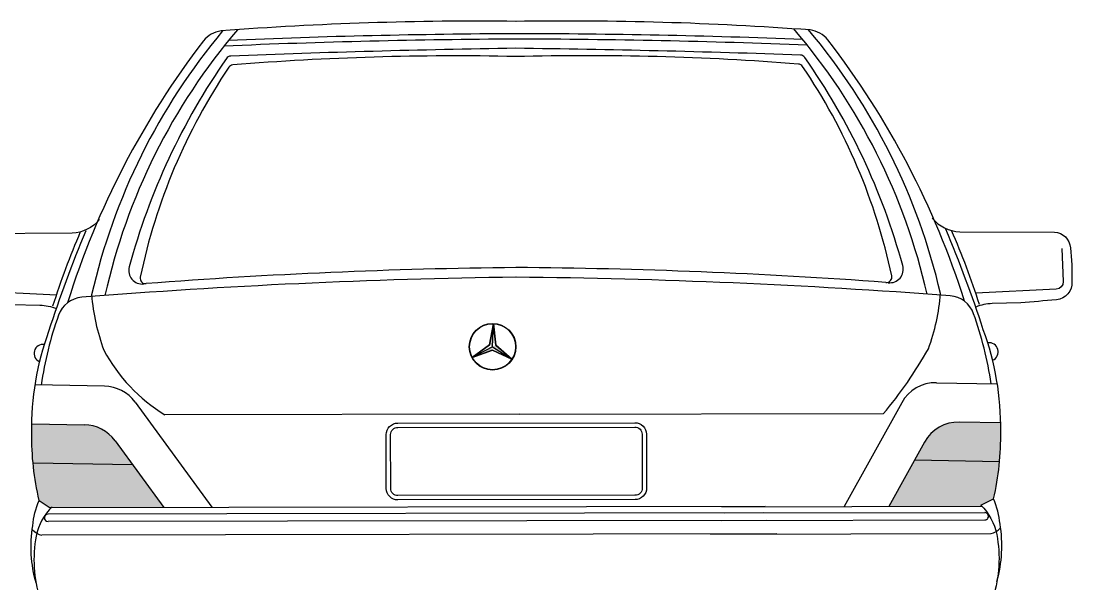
# Model space of a CAD drawing. Header units: inches. Extents: x 295786 to 300745, y 68261 to 70432.
# Drawn here: x 296005.7 to 296072.8, y 70204.1 to 70240.1 of the extents above; entities that cross this region are included whole.
import ezdxf

# ---------------------------------------------------------------- set-up
doc = ezdxf.new("R2010")
doc.units = ezdxf.units.IN
doc.header["$MEASUREMENT"] = 0
doc.layers.add('CAR', color=9, linetype='Continuous')
doc.layers.add('car3', color=20, linetype='Continuous')

# ---------------------------------------------------------------- blocks, each defined once
blk = doc.blocks.new('1')
at = {"layer": 'CAR'}
h = blk.add_hatch(color=20, dxfattribs=at)
h.paths.add_polyline_path([(-2.435, 31.861), (-4.068, 34.098, 0.234622), (-6.95, 35.595), (-11.873, 35.686, 0.008165), (-11.872, 34.822, 0.026834), (-11.762, 32.033)])
h.paths.add_polyline_path([(-11.762, 32.033, 0.03448), (-11.185, 28.494), (-10.143, 27.802), (-10.089, 27.802, -0.006926), (-9.983, 27.912, 0.006926), (-10.089, 27.802), (0.515, 27.82), (-2.435, 31.861)])
for points in [[(78.931, 35.773, -0.035107), (78.852, 32.123), (70.871, 32.269), (71.809, 33.963, -0.277631), (75.07, 35.844)], [(78.852, 32.123), (70.871, 32.269), (68.469, 27.933), (77.198, 27.948), (77.092, 28.057), (78.292, 28.643)]]:
    blk.add_hatch(color=20, dxfattribs=at).paths.add_polyline_path(points)
at = {"layer": 'CAR', "color": 20}
for q in [(31.406, 45.065), (29.408, 41.911), (33.139, 41.758)]:
    blk.add_line((31.318, 42.911), q, dxfattribs=at)
at = {"layer": 'CAR'}
for p, q in [((72.941, 39.534), (78.644, 39.429)), ((-5.07, 39.212), (-11.565, 39.331)), ((-2.189, 37.715), (5.009, 27.855)), ((69.68, 37.653), (64.292, 27.926)), ((33.821, 36.579), (0.606, 36.524)), ((33.821, 36.579), (67.975, 36.636)), ((-11.873, 35.686), (-6.95, 35.595)), ((78.957, 35.772), (75.07, 35.844)), ((-4.068, 34.098), (0.515, 27.82)), ((71.809, 33.963), (68.469, 27.933)), ((-11.762, 32.033), (-2.435, 31.861)), ((78.852, 32.123), (70.871, 32.269)), ((77.092, 28.057), (78.292, 28.643)), ((-11.185, 28.494), (-10.143, 27.802)), ((56.888, 27.914), (-10.143, 27.802)), ((52.813, 27.907), (77.198, 27.948)), ((56.679, 27.326), (-10.352, 27.214)), ((56.964, 26.631), (-10.351, 26.519)), ((52.742, 26.624), (77.464, 26.665)), ((53.024, 27.32), (77.463, 27.36))]:
    blk.add_line(p, q, dxfattribs=at)
for points in [[(67.952, 36.608, 0.045497), (72.184, 42.725, 0.069883), (73.315, 47.902, 0.118522), (60.946, 72.622, 5.181435)], [(-5.528, 54.832, -0.209734), (-8.103, 53.549), (-16.969, 53.5, 0.375124), (-18.461, 52.003, 0.037007), (-18.595, 48.841, 0.407001), (-17.132, 47.141, 0.002874), (-13.794, 46.869), (-11.117, 46.804, -0.088919), (-9.571, 46.488, 1.225539)], [(72.547, 54.962, 0.209734), (75.127, 53.688), (83.992, 53.668, -0.375124), (85.489, 52.177, -0.037007), (85.634, 49.015, -0.407001), (84.176, 47.31, -0.002874), (80.839, 47.026), (78.163, 46.952, 0.088919), (76.617, 46.631, -1.225539)], [(-11.185, 28.494, -0.061371), (-11.872, 34.822, -0.092248), (-10.27, 44.364, -0.022406), (-6.788, 53.798)], [(78.292, 28.643, 0.061371), (78.957, 34.974, 0.092248), (77.324, 44.51, 0.022406), (73.81, 53.933)], [(-17.649, 51.952), (-17.774, 48.855, 0.413654), (-17.125, 48.15), (-9.576, 47.79)], [(84.678, 52.123), (84.813, 49.026, -0.413654), (84.167, 48.319), (76.619, 47.934)], [(78.609, 20.909, 0.109196), (78.896, 26.28, 0.080193), (78.292, 28.643, 1.053882)], [(-11.477, 20.759, -0.109196), (-11.781, 26.129, -0.080193), (-11.185, 28.494, -1.053882)], [(-9.983, 27.912, 0.145275), (-11.471, 25.156, 0.123707), (-11.105, 19.27, 0.027302), (-7.675, 12.361, 0.215996), (-5.325, 10.699)], [(77.092, 28.057, -0.145275), (78.589, 25.306, -0.123707), (78.242, 19.419, -0.027302), (74.836, 12.498, -0.215996), (72.491, 10.829)]]:
    blk.add_lwpolyline(points, format="xyb", dxfattribs=at)
at = {"layer": 'CAR', "color": 20}
for points in [[(29.408, 41.911), (31.304, 42.578), (33.139, 41.758), (31.613, 43.066), (31.406, 45.065), (31.036, 43.09)], [(33.139, 41.758), (31.304, 42.578), (29.408, 41.911), (31.036, 43.09), (31.406, 45.065), (31.613, 43.066)]]:
    blk.add_lwpolyline(points, close=True, dxfattribs=at)
at = {"layer": 'CAR'}
for points in [[(21.361, 29.622), (21.352, 34.665, -0.414214), (22.436, 35.752), (44.663, 35.789, -0.414214), (45.75, 34.706), (45.758, 29.663, -0.414214), (44.675, 28.576), (22.448, 28.539, -0.414214)], [(21.768, 29.623), (21.759, 34.666, -0.414214), (22.436, 35.345), (44.663, 35.382, -0.414214), (45.343, 34.705), (45.351, 29.662, -0.414214), (44.674, 28.983), (22.447, 28.946, -0.414214)]]:
    blk.add_lwpolyline(points, format="xyb", close=True, dxfattribs=at)
for points in [[(57.971, 25.358), (-10.935, 25.243)], [(51.739, 25.347), (78.053, 25.391)]]:
    blk.add_lwpolyline(points, dxfattribs=at)
at = {"layer": 'CAR', "color": 20}
for radius in [2.188, 2.156]:
    blk.add_circle((31.318, 42.911), radius, dxfattribs=at)
at = {"layer": 'CAR'}
for centre, radius, start, end in [((29.68, -235.461), 308.899, 89.28805, 94.42124), ((38.307, -235.446), 308.899, 85.76974, 90.90294), ((51.366, 34.598), 59.124, 140.09175, 167.1288), ((51.316, 35.19), 57.707, 139.54397, 167.46538), ((6.186, 70.015), 2.524, 97.25835, 141.5069), ((36.735, -642.463), 714.73, 90.259126, 92.418844), ((32.608, -642.47), 714.73, 87.772142, 89.93186), ((15.769, 35.131), 57.707, 12.7256, 40.64702), ((60.782, 70.106), 2.524, 38.68408, 82.93264), ((66.846, 23.514), 78.957, 142.49429, 162.66799), ((37.064, -642.463), 714.228, 90.284383, 92.481579), ((32.279, -642.471), 714.228, 87.709407, 89.906602), ((0.278, 23.403), 78.957, 17.523, 37.6967), ((6.789, 69.664), 0.505, 92.21738, 145.16907), ((51.332, -1080.718), 1151.748, 90.887969, 92.217376), ((27.873, -187.382), 257.564, 88.75179, 94.6549), ((19.473, -1080.771), 1151.748, 87.97361, 89.303016), ((39.953, -187.362), 257.564, 85.53609, 91.4392), ((60.18, 69.753), 0.505, 35.02191, 87.97361), ((8.867, 33.794), 63.163, 15.35214, 35.02191), ((58.222, 33.876), 63.163, 145.16907, 164.83884), ((52.465, 38.17), 55.331, 145.99904, 168.25225), ((7.012, 68.829), 0.505, 94.6549, 145.99904), ((59.96, 68.917), 0.505, 34.19194, 85.53609), ((14.61, 38.107), 55.331, 11.93874, 34.19194), ((61.764, 23.934), 75.223, 156.71345, 162.36982), ((5.359, 23.84), 75.223, 17.82117, 23.47754), ((-1.528, 50.053), 1.262, 164.25041, 276.99941), ((38.581, -466.511), 516.868, 90.56118, 94.40896), ((30.176, -466.525), 516.868, 85.78202, 89.6298), ((68.563, 50.17), 1.262, 263.19157, 15.94058), ((41.651, -567.849), 617.329, 90.754616, 94.538148), ((-1.214, 49.328), 0.505, 167.7824, 276.95587), ((27.444, -567.873), 617.329, 85.652838, 89.43637), ((68.251, 49.444), 0.505, 263.23512, 12.40859), ((-6.994, 45.028), 2.524, 94.53815, 160.61384), ((12.718, 49.27), 19.049, 184.52047, 200.51044), ((74.046, 45.164), 2.524, 19.57715, 85.65284), ((23.724, 34.219), 35.089, 160.61384, 171.64014), ((43.364, 34.252), 35.089, 8.50204, 19.57715), ((-10.827, 42.29), 0.842, 80.61212, 248.56875), ((8.812, 50.007), 15.784, 208.0036, 238.67432), ((77.888, 42.438), 0.842, 291.62224, 99.57887), ((72.874, 35.884), 3.651, 88.9481, 151.01329), ((-5.137, 35.562), 3.651, 36.13204, 88.9481), ((-7.017, 31.945), 3.651, 36.13204, 88.9481), ((75.003, 32.194), 3.651, 88.9481, 151.01329), ((-10.351, 26.866), 0.348, 90.09549, 270.09549), ((77.464, 27.013), 0.348, 270.09549, 90.09549), ((-10.612, 26.802), 1.592, 221.51723, 258.27116), ((77.724, 26.949), 1.592, 281.91982, 318.67376)]:
    blk.add_arc(centre, radius, start, end, dxfattribs=at)
at = {"layer": 'CAR', "color": 20}
for points in [[(31.036, 43.09), (31.406, 45.065), (31.318, 42.911), (31.036, 43.09)], [(31.406, 45.065), (31.318, 42.911), (31.036, 43.09)], [(29.408, 41.911), (31.318, 42.911), (31.304, 42.578)], [(31.318, 42.911), (33.139, 41.758), (31.613, 43.066)]]:
    blk.add_solid(points, dxfattribs=at)

msp = doc.modelspace()

# ---------------------------------------------------------------- block references
at = {"layer": 'car3', "xscale": 0.68090625, "yscale": 0.68090625, "zscale": 0.8511249999999999}
msp.add_blockref('1', (296014.52199303, 70190.07657127), dxfattribs=at)

doc.saveas('drawing.dxf')
